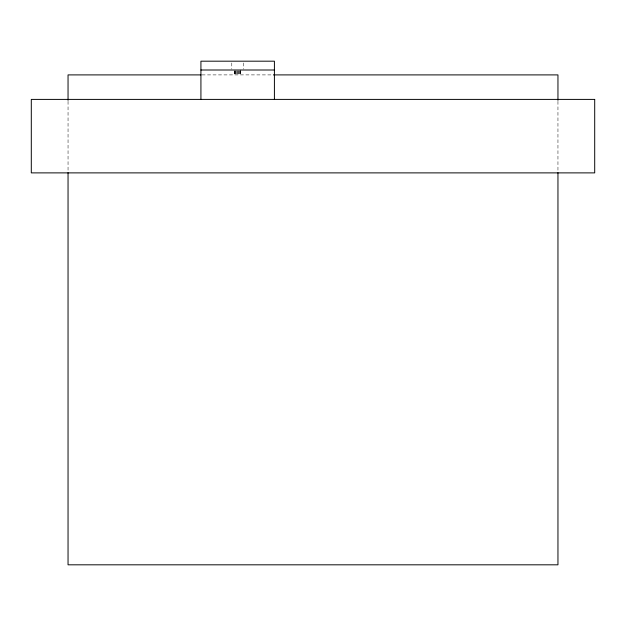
<?xml version="1.0" encoding="UTF-8"?>
<svg xmlns="http://www.w3.org/2000/svg" width="626" height="626" viewBox="0 0 626 626"><rect width="100%" height="100%" fill="white"/><g stroke="black" fill="none" stroke-linecap="round" stroke-linejoin="round"><path stroke-width="0.47" stroke-dasharray="3.13 2.35" d="M202.01 74.901L273.398 74.901M557.954 101.302L557.954 171.712M243.545 62.952L243.545 69.118M240.76 70.002L240.744 74.901M240.525 70.816L240.525 74.901M240.11 70.816L240.11 74.901M239.523 70.816L239.523 74.901M238.819 70.816L238.819 74.901M238.029 70.816L238.029 74.901M237.215 70.816L237.215 74.901M236.432 70.816L236.432 74.901M235.736 70.816L235.736 74.901M235.173 70.816L235.173 74.901M234.773 70.816L234.773 74.901M234.586 70.816L234.578 74.901M231.784 62.952L231.784 69.118M68.046 101.302L68.046 171.712"/><path stroke-width="0.94" d="M200.923 70.002L274.407 70.002M201.032 74.901L68.046 74.901L68.046 100.324M273.398 74.901L557.954 74.901L557.954 100.324M557.954 172.69L557.954 564.816L68.046 564.816L68.046 172.69M274.407 99.401L274.407 61.184L200.923 61.184L200.923 99.401M594.7 99.401L31.3 99.401L31.3 172.886L594.7 172.886L594.7 99.401"/></g></svg>
